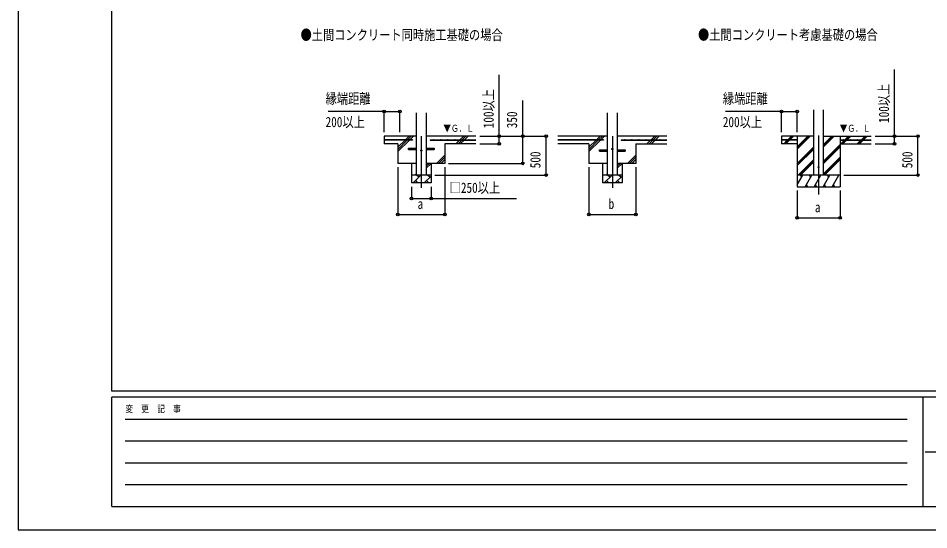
# Model space of a CAD drawing. Units: millimetres, scale not verified. Extents: x -16820 to 16820, y -11880 to 11880.
# Drawn here: x -16820 to -5141, y -11880 to -5318 of the extents above; entities that cross this region are included whole.
import ezdxf
from ezdxf.enums import TextEntityAlignment as Align

# ---------------------------------------------------------------- set-up
doc = ezdxf.new("R2010")
doc.units = ezdxf.units.MM
doc.header["$LTSCALE"] = 50
for name, color, linetype in [('0-2_USER1', 3, 'Continuous'), ('0-4_YKK_12', 2, 'Continuous'), ('0-5_YKK_13', 4, 'Continuous'), ('0-6_YKK_A1', 4, 'Continuous'), ('0-7_YKK_D', 6, 'Continuous'), ('0-8_YKK_ZWAK', 7, 'Continuous')]:
    doc.layers.add(name, color=color, linetype=linetype)
doc.styles.add('ＭＳ ゴシック', font='')
doc.styles.get('ＭＳ ゴシック').set_extended_font_data('MS Gothic')

msp = doc.modelspace()

# ---------------------------------------------------------------- linework, layer by layer
at = {"layer": '0-4_YKK_12'}
for p, q in [((-11649.92, -6830), (-11649.92, -7495.95)), ((-9199.92, -6830), (-9199.92, -7495.95)), ((-6554.92, -6820.79), (-6554.92, -7580))]:
    msp.add_line(p, q, dxfattribs=at)
at = {"layer": '0-5_YKK_13'}
for p, q in [((-11814.92, -6987), (-11712.42, -6987)), ((-11814.92, -7003), (-11814.92, -6987)), ((-11814.92, -7003), (-11712.42, -7003)), ((-11587.42, -6987), (-11484.92, -6987)), ((-11587.42, -7003), (-11484.92, -7003)), ((-11484.92, -6987), (-11484.92, -7003)), ((-9364.92, -7007), (-9262.42, -7007)), ((-9364.92, -7023), (-9364.92, -7007)), ((-9137.42, -7007), (-9034.92, -7007)), ((-9034.92, -7007), (-9034.92, -7023)), ((-9364.92, -7023), (-9262.42, -7023)), ((-9137.42, -7023), (-9034.92, -7023))]:
    msp.add_line(p, q, dxfattribs=at)
for centre, radius in [((-11649.92, -7015), 8), ((-9199.92, -6995), 8), ((-6554.92, -7230), 5)]:
    msp.add_circle(centre, radius, dxfattribs=at)
at = {"layer": '0-6_YKK_A1'}
for p, q in [((-11712.42, -7330), (-11712.42, -6530)), ((-11587.42, -6530), (-11587.42, -7330)), ((-9262.42, -7330), (-9262.42, -6530)), ((-9137.42, -6530), (-9137.42, -7330)), ((-6617.42, -7330), (-6617.42, -6494.65)), ((-6492.42, -7330), (-6492.42, -6494.65)), ((-11712.42, -6830), (-12124.92, -6830)), ((-12124.92, -6830), (-12124.92, -6930)), ((-11764.92, -6877.5), (-12124.92, -6877.5)), ((-11764.92, -6882.5), (-12124.92, -6882.5)), ((-11949.92, -7030), (-11802.42, -6882.5)), ((-11949.92, -6973.43), (-11858.99, -6882.5)), ((-11949.92, -7001.72), (-11830.71, -6882.5)), ((-11853.99, -6877.5), (-11806.49, -6830)), ((-11825.71, -6877.5), (-11778.21, -6830)), ((-11797.42, -6877.5), (-11749.92, -6830)), ((-11764.92, -6877.5), (-11764.92, -6882.5)), ((-10949.92, -6830), (-11587.42, -6830)), ((-11534.92, -6877.5), (-10949.92, -6877.5)), ((-11534.92, -6877.5), (-11534.92, -6882.5)), ((-11534.92, -6882.5), (-10949.92, -6882.5)), ((-11206.49, -6930), (-11158.99, -6882.5)), ((-11178.21, -6930), (-11130.71, -6882.5)), ((-11153.99, -6877.5), (-11106.49, -6830)), ((-11149.92, -6930), (-11102.42, -6882.5)), ((-11125.71, -6877.5), (-11078.21, -6830)), ((-11097.42, -6877.5), (-11049.92, -6830)), ((-9262.42, -6830), (-9899.92, -6830)), ((-9314.92, -6877.5), (-9899.92, -6877.5)), ((-9314.92, -6882.5), (-9899.92, -6882.5)), ((-9499.92, -7030), (-9352.42, -6882.5)), ((-9499.92, -6973.43), (-9408.99, -6882.5)), ((-9499.92, -7001.72), (-9380.71, -6882.5)), ((-9403.99, -6877.5), (-9356.49, -6830)), ((-9375.71, -6877.5), (-9328.21, -6830)), ((-9347.42, -6877.5), (-9299.92, -6830)), ((-9314.92, -6877.5), (-9314.92, -6882.5)), ((-8499.92, -6830), (-9137.42, -6830)), ((-9084.92, -6877.5), (-8499.92, -6877.5)), ((-9084.92, -6877.5), (-9084.92, -6882.5)), ((-9084.92, -6882.5), (-8499.92, -6882.5)), ((-8756.49, -6930), (-8708.99, -6882.5)), ((-8728.21, -6930), (-8680.71, -6882.5)), ((-8703.99, -6877.5), (-8656.49, -6830)), ((-8699.92, -6930), (-8652.42, -6882.5)), ((-8675.71, -6877.5), (-8628.21, -6830)), ((-8647.42, -6877.5), (-8599.92, -6830)), ((-6617.42, -6830), (-7029.92, -6830)), ((-7029.92, -6830), (-7029.92, -6930)), ((-6829.92, -6877.5), (-7029.92, -6877.5)), ((-6829.92, -6882.5), (-7029.92, -6882.5)), ((-7002.05, -6928.6), (-6955.96, -6882.5)), ((-6989.31, -6930), (-6941.81, -6882.5)), ((-6975.17, -6930), (-6927.67, -6882.5)), ((-6950.96, -6877.5), (-6903.46, -6830)), ((-6936.81, -6877.5), (-6889.31, -6830)), ((-6922.67, -6877.5), (-6875.17, -6830)), ((-6829.92, -6830), (-6829.92, -7480)), ((-6829.92, -6996.88), (-6663.04, -6830)), ((-6829.92, -6982.74), (-6677.18, -6830)), ((-6829.92, -6968.6), (-6691.32, -6830)), ((-6829.92, -6877.5), (-6829.92, -6882.5)), ((-6492.42, -6967.75), (-6354.67, -6830)), ((-6492.42, -6953.61), (-6368.81, -6830)), ((-6492.42, -6939.46), (-6382.96, -6830)), ((-6492.42, -6830), (-5879.92, -6830)), ((-6279.92, -6830), (-6279.92, -7480)), ((-6279.92, -6877.5), (-5879.92, -6877.5)), ((-6279.92, -6877.5), (-6279.92, -6882.5)), ((-6279.92, -6882.5), (-5879.92, -6882.5)), ((-6270.82, -6930), (-6223.32, -6882.5)), ((-6256.68, -6930), (-6209.18, -6882.5)), ((-6242.54, -6930), (-6195.04, -6882.5)), ((-6218.32, -6877.5), (-6170.82, -6830)), ((-6204.18, -6877.5), (-6156.68, -6830)), ((-6190.04, -6877.5), (-6142.54, -6830)), ((-6058.69, -6930), (-6011.19, -6882.5)), ((-6044.55, -6930), (-5997.05, -6882.5)), ((-6030.41, -6930), (-5982.91, -6882.5)), ((-6006.19, -6877.5), (-5958.69, -6830)), ((-5992.05, -6877.5), (-5944.55, -6830)), ((-5977.91, -6877.5), (-5930.41, -6830)), ((-11949.92, -6930), (-12124.92, -6930)), ((-11949.92, -6930), (-11949.92, -7180)), ((-10949.92, -6930), (-11349.92, -6930)), ((-11349.92, -6930), (-11349.92, -7180)), ((-9499.92, -6930), (-9899.92, -6930)), ((-9499.92, -6930), (-9499.92, -7180)), ((-8899.92, -6930), (-8899.92, -7180)), ((-8899.92, -6930), (-8499.92, -6930)), ((-6829.92, -6930), (-7029.92, -6930)), ((-6829.92, -7180.73), (-6617.42, -6968.23)), ((-6829.92, -7194.87), (-6617.42, -6982.37)), ((-6829.92, -7209.01), (-6617.42, -6996.51)), ((-6492.42, -7151.59), (-6279.92, -6939.1)), ((-6492.42, -7165.74), (-6279.92, -6953.24)), ((-6492.42, -7179.88), (-6279.92, -6967.38)), ((-6279.92, -6930), (-5879.92, -6930)), ((-11456.49, -7180), (-11349.92, -7073.43)), ((-11428.21, -7180), (-11349.92, -7101.72)), ((-9006.49, -7180), (-8899.92, -7073.43)), ((-8978.21, -7180), (-8899.92, -7101.72)), ((-6492.42, -7313.72), (-6279.92, -7101.23)), ((-6492.42, -7327.87), (-6279.92, -7115.37)), ((-11712.42, -7180), (-11949.92, -7180)), ((-11774.92, -7180), (-11774.92, -7430)), ((-11587.42, -7241.67), (-11525.75, -7180)), ((-11587.42, -7213.38), (-11554.04, -7180)), ((-11349.92, -7180), (-11587.42, -7180)), ((-11524.92, -7180), (-11524.92, -7430)), ((-11399.92, -7180), (-11349.92, -7130)), ((-9262.42, -7180), (-9499.92, -7180)), ((-9324.92, -7180), (-9324.92, -7430)), ((-9137.42, -7241.67), (-9075.75, -7180)), ((-9137.42, -7213.38), (-9104.04, -7180)), ((-8899.92, -7180), (-9137.42, -7180)), ((-9074.92, -7180), (-9074.92, -7430)), ((-8949.92, -7180), (-8899.92, -7130)), ((-6817.06, -7330), (-6617.42, -7130.36)), ((-6802.92, -7330), (-6617.42, -7144.5)), ((-6788.78, -7330), (-6617.42, -7158.64)), ((-6480.41, -7330), (-6279.92, -7129.51)), ((-11524.92, -7330), (-11774.92, -7330)), ((-11754.18, -7430), (-11654.18, -7330)), ((-11732.32, -7330), (-11712.42, -7310.1)), ((-11682.74, -7358.55), (-11711.29, -7330)), ((-11612.76, -7430), (-11524.92, -7342.16)), ((-11541.32, -7358.55), (-11569.87, -7330)), ((-9074.92, -7330), (-9324.92, -7330)), ((-9304.18, -7430), (-9204.18, -7330)), ((-9282.32, -7330), (-9262.42, -7310.1)), ((-9232.74, -7358.55), (-9261.29, -7330)), ((-9162.76, -7430), (-9074.92, -7342.16)), ((-9091.32, -7358.55), (-9119.87, -7330)), ((-6279.92, -7330), (-6829.92, -7330)), ((-6829.92, -7455.45), (-6757.49, -7330)), ((-6772.49, -7355.98), (-6787.49, -7330)), ((-6728.62, -7480), (-6642.02, -7330)), ((-6657.02, -7355.98), (-6672.02, -7330)), ((-6613.15, -7480), (-6526.55, -7330)), ((-6541.55, -7355.98), (-6556.55, -7330)), ((-6497.68, -7480), (-6411.08, -7330)), ((-6426.08, -7355.98), (-6441.08, -7330)), ((-6382.21, -7480), (-6295.61, -7330)), ((-6325.61, -7330), (-6325.61, -7330)), ((-11524.92, -7430), (-11774.92, -7430)), ((-11725.63, -7401.45), (-11697.08, -7430)), ((-11584.21, -7401.45), (-11555.66, -7430)), ((-9074.92, -7430), (-9324.92, -7430)), ((-9275.63, -7401.45), (-9247.08, -7430)), ((-9134.21, -7401.45), (-9105.66, -7430)), ((-6713.63, -7454.02), (-6698.63, -7480)), ((-6598.16, -7454.02), (-6583.16, -7480)), ((-6482.68, -7454.02), (-6467.69, -7480)), ((-6367.22, -7454.02), (-6352.22, -7480)), ((-6829.92, -7480), (-6279.92, -7480))]:
    msp.add_line(p, q, dxfattribs=at)
for centre in [(-12079.92, -6875), (-11989.92, -6875), (-11899.92, -6875), (-11809.92, -6875), (-11489.92, -6875), (-11399.92, -6875), (-11309.92, -6875), (-11219.92, -6875), (-11129.92, -6875), (-11039.92, -6875), (-9809.92, -6875), (-9719.92, -6875), (-9629.92, -6875), (-9539.92, -6875), (-9449.92, -6875), (-9359.92, -6875), (-9039.92, -6875), (-8949.92, -6875), (-8859.92, -6875), (-8769.92, -6875), (-8679.92, -6875), (-8589.92, -6875), (-6964.92, -6875), (-6874.92, -6875), (-6234.92, -6875), (-6144.92, -6875), (-6054.92, -6875), (-5964.92, -6875)]:
    msp.add_circle(centre, 2.5, dxfattribs=at)
at = {"layer": '0-7_YKK_D'}
for p, q in [((-12124.92, -6514.74), (-12842.73, -6514.74)), ((-12124.92, -6780), (-12124.92, -6513.74)), ((-12124.92, -6514.74), (-11924.92, -6514.74)), ((-11924.92, -6780), (-11924.92, -6513.74)), ((-7029.92, -6514.74), (-7747.73, -6514.74)), ((-7029.92, -6780), (-7029.92, -6513.74)), ((-7029.92, -6514.74), (-6829.92, -6514.74)), ((-6829.92, -6780), (-6829.92, -6513.74)), ((-10899.92, -6830), (-10648.92, -6830)), ((-10899.92, -6830), (-10048.92, -6830)), ((-10899.92, -6830), (-10348.92, -6830)), ((-10049.92, -7330), (-10049.92, -6830)), ((-5829.92, -6830), (-5278.92, -6830)), ((-5829.92, -6830), (-5578.92, -6830)), ((-5279.92, -7330), (-5279.92, -6830)), ((-10899.92, -6930), (-10648.92, -6930)), ((-5829.92, -6930), (-5578.92, -6930)), ((-11949.92, -7230), (-11949.92, -7837.96)), ((-11348.92, -7230), (-11348.92, -7837.96)), ((-11299.92, -7180), (-10348.92, -7180)), ((-9499.92, -7230), (-9499.92, -7837.96)), ((-8899.92, -7230), (-8899.92, -7837.96)), ((-11474.92, -7330), (-10048.92, -7330)), ((-6229.92, -7330), (-5278.92, -7330)), ((-11774.92, -7480), (-11774.92, -7631)), ((-11524.92, -7480), (-11524.92, -7631)), ((-6829.92, -7530), (-6829.92, -7881)), ((-6279.92, -7530), (-6279.92, -7881)), ((-11949.92, -7836.96), (-11348.92, -7836.96)), ((-9499.92, -7836.96), (-8899.92, -7836.96)), ((-6829.92, -7880), (-6279.92, -7880))]:
    msp.add_line(p, q, dxfattribs=at)
for points in [[(-10649.92, -6930), (-10649.92, -6830), (-10649.92, -6045.2)], [(-5579.92, -6930), (-5579.92, -6830), (-5579.92, -5977.2)], [(-10349.92, -7180), (-10349.92, -6830), (-10349.92, -6371.6)], [(-11774.92, -7630), (-11524.92, -7630), (-10428.79, -7630)]]:
    msp.add_lwpolyline(points, dxfattribs=at)
for centre in [(-12124.92, -6514.74), (-11924.92, -6514.74), (-7029.92, -6514.74), (-6829.92, -6514.74), (-10649.92, -6830), (-10349.92, -6830), (-10049.92, -6830), (-5579.92, -6830), (-5279.92, -6830), (-10649.92, -6930), (-5579.92, -6930), (-10349.92, -7180), (-10049.92, -7330), (-5279.92, -7330), (-11774.92, -7630), (-11524.92, -7630), (-11949.92, -7836.96), (-11348.92, -7836.96), (-9499.92, -7836.96), (-8899.92, -7836.96), (-6829.92, -7880), (-6279.92, -7880)]:
    msp.add_circle(centre, 17, dxfattribs=at)
at = {"layer": '0-8_YKK_ZWAK'}
for p, q in [((-15619.92, -10100), (-15619.92, 11100)), ((15580.08, -10100), (-15619.92, -10100)), ((-5219.92, -10180), (-15619.92, -10180)), ((-15619.92, -11580), (-15619.92, -10180)), ((-5219.92, -10180), (-5219.92, -11580)), ((-19.92, -10180), (-5219.92, -10180)), ((-15449.92, -10460), (-5419.92, -10460)), ((-15449.92, -10740), (-5419.92, -10740)), ((-5189.92, -10880), (-19.92, -10880)), ((-15449.92, -11020), (-5419.92, -11020)), ((-15449.92, -11300), (-5419.92, -11300)), ((-15619.92, -11580), (-5219.92, -11580)), ((-5219.92, -11580), (-19.92, -11580))]:
    msp.add_line(p, q, dxfattribs=at)
msp.add_lwpolyline([(-16820, -11880), (16820, -11880), (16820, 11880), (-16820, 11880)], close=True, dxfattribs=at)

# ---------------------------------------------------------------- texts
at = {"layer": '0-2_USER1', "style": 'ＭＳ ゴシック', "width": 0.8}
for s, p in [('●土間コンクリート同時施工基礎の場合', (-13198.9, -5637.79)), ('●土間コンクリート考慮基礎の場合', (-8101.4, -5636.69))]:
    msp.add_text(s, height=132, dxfattribs=at).set_placement(p, align=Align.BOTTOM_LEFT)
at = {"layer": '0-6_YKK_A1', "style": 'ＭＳ ゴシック', "width": 0.8}
for p in [(-11367.77, -6801.55), (-6283.79, -6801.55)]:
    msp.add_text('▼Ｇ．Ｌ', height=87.98, dxfattribs=at).set_placement(p, align=Align.BOTTOM_LEFT)
at = {"layer": '0-7_YKK_D', "style": 'ＭＳ ゴシック', "width": 0.8}
for s, p in [('100以上', (-5611.92, -6662)), ('100以上', (-10681.92, -6730)), ('350', (-10381.92, -6730)), ('500', (-10081.92, -7243.2)), ('500', (-5311.92, -7243.2))]:
    msp.add_text(s, height=132, rotation=90, dxfattribs=at).set_placement(p, align=Align.BOTTOM_LEFT)
for s, p in [('縁端距離', (-12877.72, -6454.74)), ('縁端距離', (-7782.72, -6454.74)), ('200以上', (-12877.72, -6754.74)), ('200以上', (-7782.72, -6754.74)), ('□250以上', (-11286.39, -7598)), ('a', (-11697.92, -7804.96)), ('b', (-9247.92, -7804.96)), ('a', (-6602.92, -7848))]:
    msp.add_text(s, height=132, dxfattribs=at).set_placement(p, align=Align.BOTTOM_LEFT)
at = {"layer": '0-8_YKK_ZWAK', "style": 'ＭＳ ゴシック', "width": 0.8}
msp.add_text('変  更  記  事', height=87.98, dxfattribs=at).set_placement((-15445.24, -10400), align=Align.BOTTOM_LEFT)

doc.saveas('drawing.dxf')
